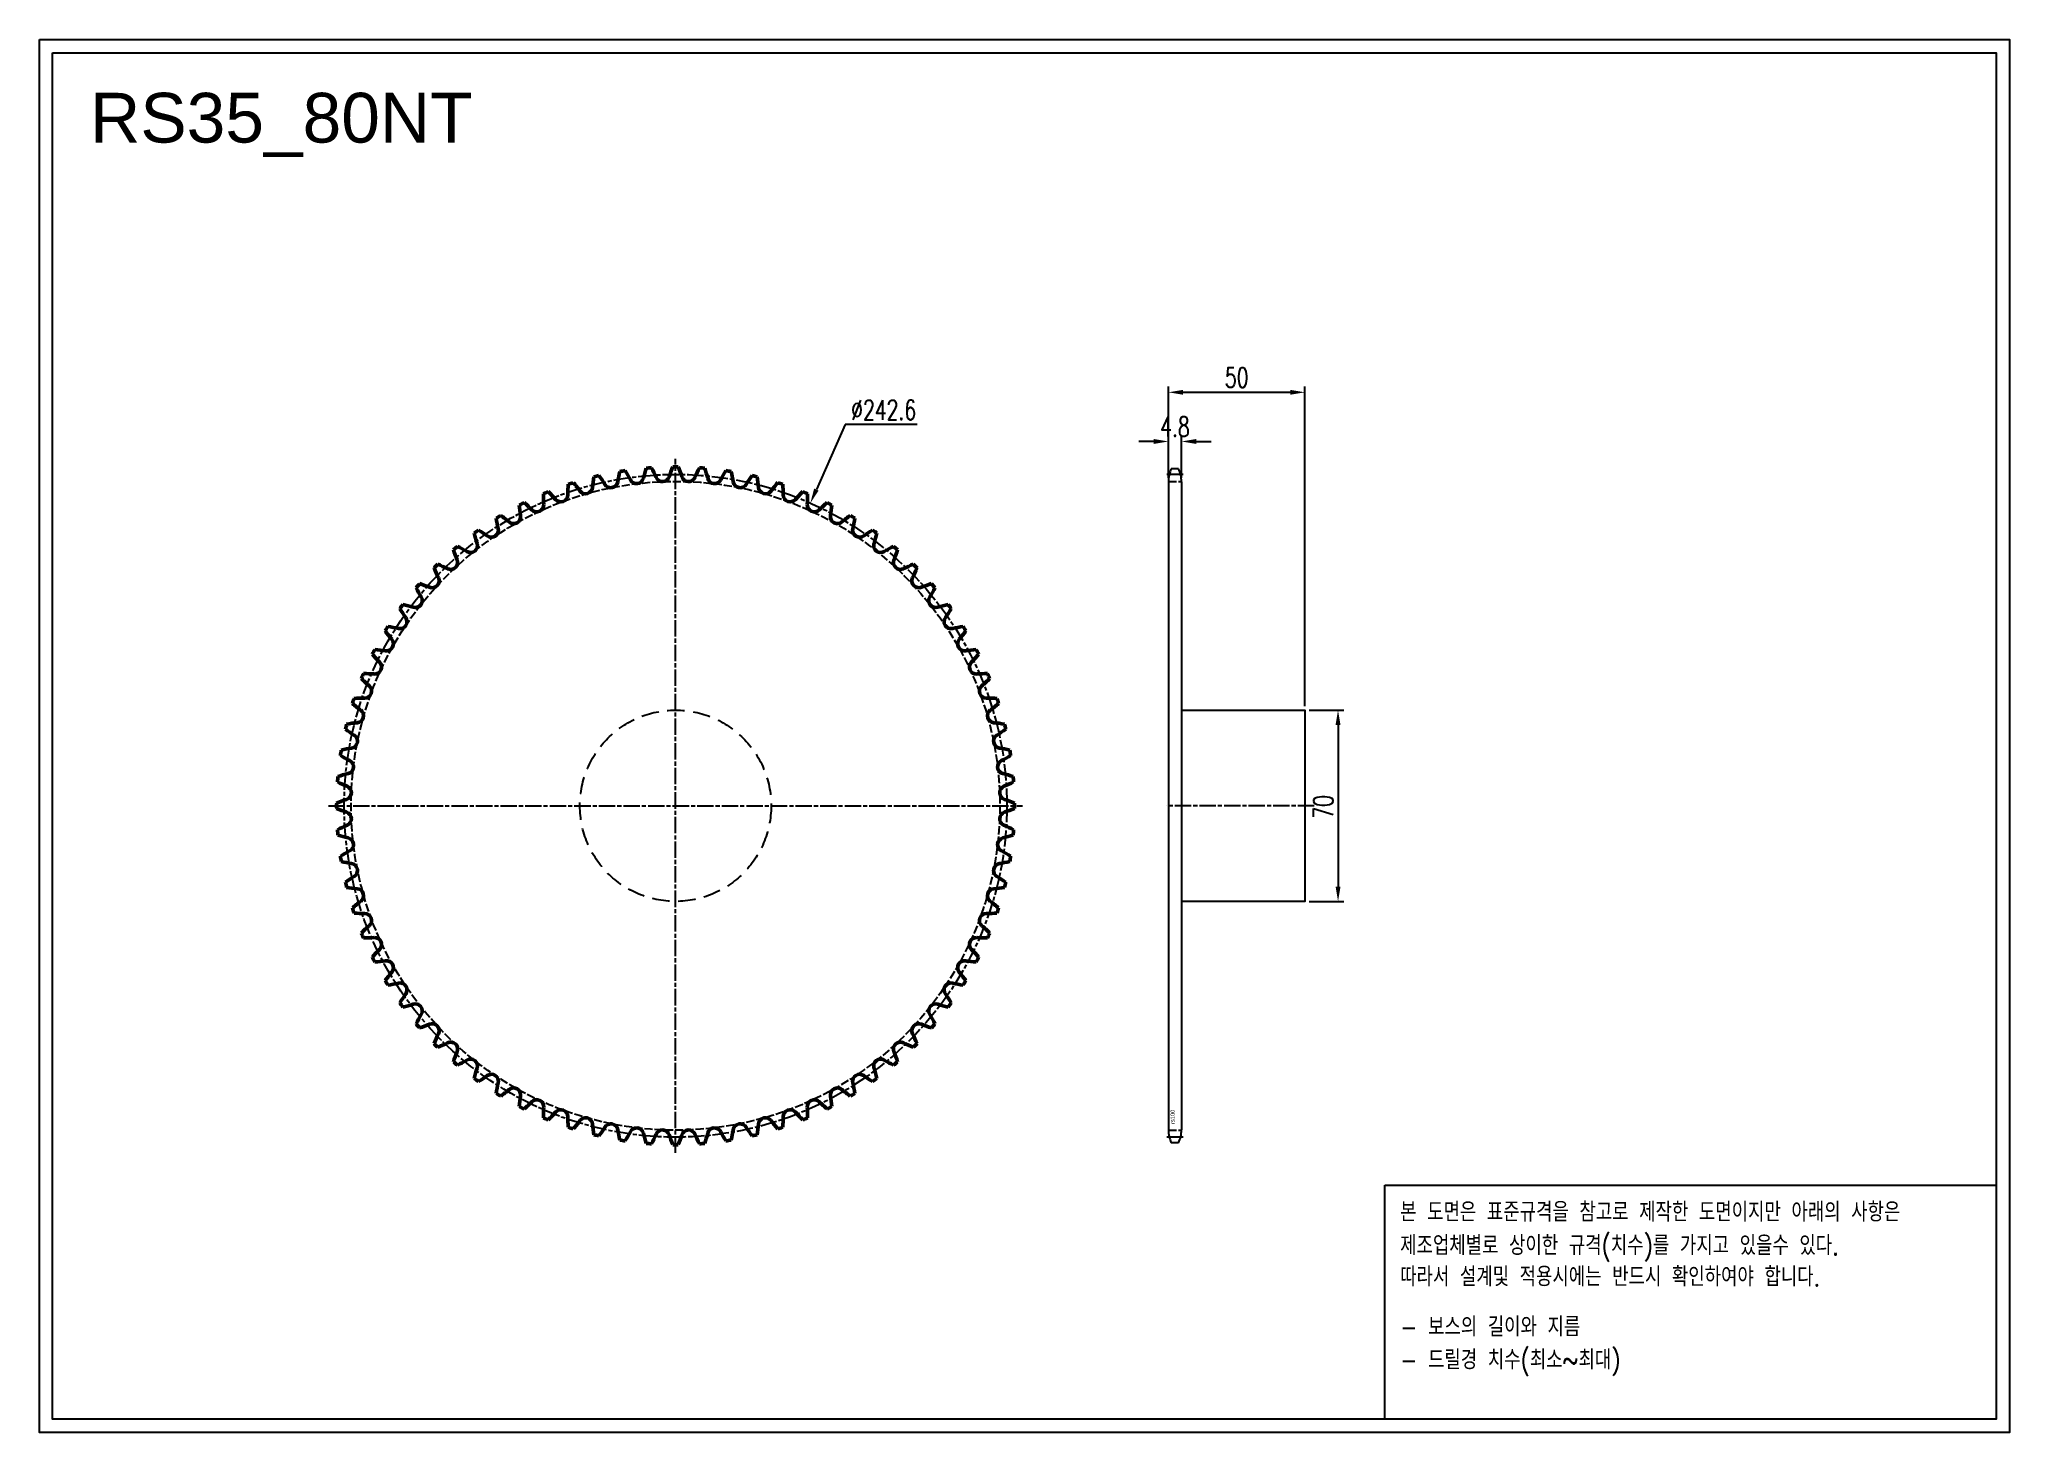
# Model space of a CAD drawing. Header units: millimetres. Extents: x -45221 to -44500, y 3815 to 4325.
import ezdxf

# ---------------------------------------------------------------- set-up
doc = ezdxf.new("R2010")
doc.units = ezdxf.units.MM
for name, pattern in [('AM_ISO02W050', [7.5, 6, -1.5]), ('AM_ISO02W050x2', [3.75, 3, -0.75]), ('AM_ISO08W050', [18, 12, -1.5, 3, -1.5]), ('AM_ISO08W050x2', [9, 6, -0.75, 1.5, -0.75]), ('HIDDEN', [9.525, 6.35, -3.175])]:
    doc.linetypes.add(name, pattern=pattern)
for name, color, linetype, lineweight in [('AM_0N', 7, 'Continuous', 50), ('AM_3N', 6, 'AM_ISO02W050', 25), ('AM_7', 4, 'AM_ISO08W050', 25), ('AM_7N', 4, 'AM_ISO08W050', 25)]:
    doc.layers.add(name, color=color, linetype=linetype, lineweight=lineweight)
doc.layers.add('HL', color=2, linetype='HIDDEN')
doc.layers.add('S-DIM', color=7, linetype='Continuous')
doc.styles.add('HAN', font='ROMANS.shx', dxfattribs={"width": 0.7, "bigfont": 'whgtxt.shx'})
doc.styles.add('HSG', font='SIMPLEX.shx', dxfattribs={"width": 0.7, "bigfont": 'HSG.shx'})
doc.styles.get("Standard").update_dxf_attribs({"font": 'arial.ttf'})
doc.dimstyles.new('APP16', dxfattribs={"dimscale": 3, "dimtxt": 2.4, "dimasz": 1.8, "dimexe": 0.7, "dimexo": 0.5, "dimgap": 0.6, "dimtad": 1, "dimtoh": 1, "dimdec": 1, "dimrnd": 0.01, "dimzin": 9, "dimdsep": 46, "dimtxsty": 'HSG', "dimcen": 0, "dimclrd": 1, "dimclre": 1, "dimclrt": 256, "dimazin": 2, "dimtp": 1, "dimtm": 1, "dimtfac": 0.5, "dimtdec": 1, "dimtofl": 0, "dimtmove": 0, "dimatfit": 3, "dimfxl": 0, "dimtvp": 1, "dimtolj": 2, "dimlwd": -1, "dimlwe": -1, "dimarcsym": 0})

# ---------------------------------------------------------------- blocks, each defined once
blk = doc.blocks.new('*D1')
at = {"layer": 'Defpoints', "color": 0, "transparency": 16777216}
for p in [(-44758.06, 4079.25), (-44758.06, 4009.25), (-44745.95, 4009.25)]:
    blk.add_point(p, dxfattribs=at)
at = {"layer": 'S-DIM', "color": 1, "transparency": 16777216}
for p, q in [((-44756.56, 4079.25), (-44743.85, 4079.25)), ((-44745.95, 4073.85), (-44745.95, 4014.65)), ((-44756.56, 4009.25), (-44743.85, 4009.25))]:
    blk.add_line(p, q, dxfattribs=at)
for points in [[(-44746.85, 4073.85), (-44745.05, 4073.85), (-44745.95, 4079.25)], [(-44746.85, 4014.65), (-44745.05, 4014.65), (-44745.95, 4009.25)]]:
    blk.add_solid(points, dxfattribs=at)
at = {"layer": 'S-DIM', "transparency": 16777216, "insert": (-44751.35, 4043.87), "char_height": 7.2, "attachment_point": 5, "rotation": 90, "style": 'HSG'}
blk.add_mtext('\\A2;70', dxfattribs=at)
blk = doc.blocks.new('*D2')
at = {"layer": 'Defpoints', "color": 0, "transparency": 16777216}
for p in [(-44803.26, 4177.62), (-44808.06, 4162.84), (-44803.26, 4162.84)]:
    blk.add_point(p, dxfattribs=at)
at = {"layer": 'S-DIM', "color": 1, "transparency": 16777216}
for p, q in [((-44813.46, 4177.62), (-44818.86, 4177.62)), ((-44808.06, 4164.34), (-44808.06, 4179.72)), ((-44803.26, 4164.34), (-44803.26, 4179.72)), ((-44797.86, 4177.62), (-44792.46, 4177.62))]:
    blk.add_line(p, q, dxfattribs=at)
for points in [[(-44813.46, 4178.52), (-44813.46, 4176.72), (-44808.06, 4177.62)], [(-44797.86, 4178.52), (-44797.86, 4176.72), (-44803.26, 4177.62)]]:
    blk.add_solid(points, dxfattribs=at)
at = {"layer": 'S-DIM', "transparency": 16777216, "insert": (-44805.66, 4183.02), "char_height": 7.2, "attachment_point": 5, "style": 'HSG'}
blk.add_mtext('\\A2;4.8', dxfattribs=at)
blk = doc.blocks.new('*D3')
at = {"layer": 'Defpoints', "color": 0, "transparency": 16777216}
for p in [(-44758.06, 4195.62), (-44808.06, 4162.84), (-44758.06, 4079.25)]:
    blk.add_point(p, dxfattribs=at)
at = {"layer": 'S-DIM', "color": 1, "transparency": 16777216}
for p, q in [((-44808.06, 4164.34), (-44808.06, 4197.72)), ((-44802.66, 4195.62), (-44763.46, 4195.62)), ((-44758.06, 4080.75), (-44758.06, 4197.72))]:
    blk.add_line(p, q, dxfattribs=at)
for points in [[(-44802.66, 4196.52), (-44802.66, 4194.72), (-44808.06, 4195.62)], [(-44763.46, 4196.52), (-44763.46, 4194.72), (-44758.06, 4195.62)]]:
    blk.add_solid(points, dxfattribs=at)
at = {"layer": 'S-DIM', "transparency": 16777216, "insert": (-44783.06, 4201.02), "char_height": 7.2, "attachment_point": 5, "style": 'HSG'}
blk.add_mtext('\\A2;50', dxfattribs=at)
blk = doc.blocks.new('*D4')
at = {"layer": 'Defpoints', "color": 0, "transparency": 16777216}
for p in [(-44939.15, 4155.06), (-45037.88, 3933.45)]:
    blk.add_point(p, dxfattribs=at)
at = {"layer": 'S-DIM', "color": 1, "transparency": 16777216}
for p, q in [((-44926.35, 4183.78), (-44936.95, 4159.99)), ((-44900.07, 4183.78), (-44926.35, 4183.78))]:
    blk.add_line(p, q, dxfattribs=at)
blk.add_solid([(-44937.77, 4160.36), (-44936.13, 4159.63), (-44939.15, 4155.06)], dxfattribs=at)
at = {"layer": 'S-DIM', "transparency": 16777216, "insert": (-44912.31, 4189.18), "char_height": 7.2, "attachment_point": 5, "style": 'HSG'}
blk.add_mtext('\\A2;∅242.6', dxfattribs=at)
blk = doc.blocks.new('notice1')
at = {"color": 4}
blk.add_lwpolyline([(-22142.12, 1735.9), (-22053.8, 1735.9), (-22053.8, 1702.07), (-22142.12, 1702.07)], close=True, dxfattribs=at)
at = {"color": 4, "style": 'HAN', "width": 0.8}
for s, p in [('본 도면은 표준규격을 참고로 제작한 도면이지만 아래의 사항은', (-22139.9, 1730.62)), ('제조업체별로 상이한 규격(치수)를 가지고 있을수 있다.', (-22139.9, 1725.78)), ('따라서 설계및 적용시에는 반드시 확인하여야 합니다.', (-22139.9, 1721.28)), ('- 보스의 길이와 지름', (-22139.9, 1714.03)), ('- 드릴경 치수(최소~최대)', (-22139.9, 1709.27))]:
    blk.add_text(s, height=2.7949, dxfattribs=at).set_placement(p)

msp = doc.modelspace()

# ---------------------------------------------------------------- linework, layer by layer
for p, q in [((-44808.06, 4162.84), (-44808.06, 3925.67)), ((-44804.33, 4167.64), (-44806.99, 4167.64)), ((-44803.26, 4162.84), (-44803.26, 3925.67)), ((-44804.33, 3920.87), (-44806.99, 3920.87))]:
    msp.add_line(p, q)
for points in [[(-45221.41, 4324.81), (-44500.08, 4324.81), (-44500.08, 3814.78), (-45221.41, 3814.78)], [(-45216.56, 4319.95), (-44504.94, 4319.95), (-44504.94, 3819.64), (-45216.56, 3819.64)]]:
    msp.add_lwpolyline(points, close=True)
msp.add_lwpolyline([(-44803.26, 4079.25), (-44758.06, 4079.25), (-44758.06, 4009.25), (-44803.26, 4009.25)])
for centre, start, end in [((-44796.76, 4162.84), 154.86334, 180), ((-44814.56, 4162.84), 0, 25.13666), ((-44796.76, 3925.67), 180, 205.13666), ((-44814.56, 3925.67), 334.86334, 0)]:
    msp.add_arc(centre, 11.3, start, end)
at = {"layer": 'AM_0N'}
for centre, radius, start, end in [((-44988.51, 4044.25), 124.07, 107.55368, 108.44632), ((-45063.79, 4129.91), 49.99, 36.3125, 40.76213), ((-44969.08, 4156.62), 49.99, 170.73787, 175.1875), ((-44988.51, 4044.25), 124.07, 103.05368, 103.94632), ((-45056.84, 4135.55), 49.99, 31.8125, 36.26213), ((-45012.18, 4163.25), 2.57, 211.8125, 350.6875), ((-44960.32, 4154.75), 49.99, 166.23787, 170.6875), ((-44988.51, 4044.25), 124.07, 98.55368, 99.44632), ((-45049.47, 4140.63), 49.99, 27.3125, 31.76213), ((-45002.77, 4164.74), 2.57, 207.3125, 346.1875), ((-44951.74, 4152.2), 49.99, 161.73787, 166.1875), ((-44988.51, 4044.25), 124.07, 94.05368, 94.94632), ((-45041.72, 4145.12), 49.99, 22.8125, 27.26213), ((-44993.28, 4165.49), 2.57, 202.8125, 341.6875), ((-44943.38, 4148.98), 49.99, 157.23787, 161.6875), ((-44988.51, 4044.25), 124.07, 89.55368, 90.44632), ((-45033.64, 4148.98), 49.99, 18.3125, 22.76213), ((-44983.75, 4165.49), 2.57, 198.3125, 337.1875), ((-44935.31, 4145.12), 49.99, 152.73787, 157.1875), ((-44988.51, 4044.25), 124.07, 85.05368, 85.94632), ((-45025.28, 4152.2), 49.99, 13.8125, 18.26213), ((-44974.25, 4164.74), 2.57, 193.8125, 332.6875), ((-44927.56, 4140.63), 49.99, 148.23787, 152.6875), ((-44988.51, 4044.25), 124.07, 80.55368, 81.44632), ((-45016.7, 4154.75), 49.99, 9.3125, 13.76213), ((-44964.84, 4163.25), 2.57, 189.3125, 328.1875), ((-44920.18, 4135.55), 49.99, 143.73787, 148.1875), ((-44988.51, 4044.25), 124.07, 76.05368, 76.94632), ((-45007.95, 4156.62), 49.99, 4.8125, 9.26213), ((-44913.23, 4129.91), 49.99, 139.23787, 143.6875), ((-44988.51, 4044.25), 124.07, 71.55368, 72.44632), ((-44988.51, 4044.25), 124.07, 116.55368, 117.44632), ((-45076.27, 4117.08), 49.99, 45.3125, 49.76213), ((-44988.51, 4044.25), 124.07, 112.05368, 112.94632), ((-44986.9, 4158.28), 49.99, 179.73787, 184.1875), ((-45070.28, 4123.74), 49.99, 40.8125, 45.26213), ((-45030.51, 4158.09), 2.57, 220.8125, 359.6875), ((-44977.96, 4157.8), 49.99, 175.23787, 179.6875), ((-45021.45, 4161.03), 2.57, 216.3125, 355.1875), ((-44955.58, 4161.03), 2.57, 184.8125, 323.6875), ((-44999.07, 4157.8), 49.99, 0.3125, 4.76213), ((-44946.52, 4158.09), 2.57, 180.3125, 319.1875), ((-44906.74, 4123.74), 49.99, 134.73787, 139.1875), ((-44988.51, 4044.25), 124.07, 67.05368, 67.94632), ((-44990.13, 4158.28), 49.99, 355.8125, 0.26213), ((-44900.76, 4117.08), 49.99, 130.23787, 134.6875), ((-44988.51, 4044.25), 124.07, 62.55368, 63.44632), ((-44988.51, 4044.25), 124.07, 121.05368, 121.94632), ((-45004.75, 4157.13), 49.99, 188.73787, 193.1875), ((-45081.71, 4109.97), 49.99, 49.8125, 54.26213), ((-45047.8, 4150.11), 2.57, 229.8125, 8.6875), ((-44995.85, 4158.05), 49.99, 184.23787, 188.6875), ((-45039.31, 4154.44), 2.57, 225.3125, 4.1875), ((-44937.72, 4154.44), 2.57, 175.8125, 314.6875), ((-44929.23, 4150.11), 2.57, 171.3125, 310.1875), ((-44981.18, 4158.05), 49.99, 351.3125, 355.76213), ((-44895.32, 4109.97), 49.99, 125.73787, 130.1875), ((-44988.51, 4044.25), 124.07, 58.05368, 58.94632), ((-44972.27, 4157.13), 49.99, 346.8125, 351.26213), ((-44988.51, 4044.25), 124.07, 125.55368, 126.44632), ((-45013.56, 4155.5), 49.99, 193.23787, 197.6875), ((-45086.58, 4102.45), 49.99, 54.3125, 58.76213), ((-45055.92, 4145.14), 2.57, 234.3125, 13.1875), ((-44921.1, 4145.14), 2.57, 166.8125, 305.6875), ((-44890.45, 4102.45), 49.99, 121.23787, 125.6875), ((-44988.51, 4044.25), 124.07, 53.55368, 54.44632), ((-44963.46, 4155.5), 49.99, 342.3125, 346.76213), ((-45070.87, 4133.35), 2.57, 243.3125, 22.1875), ((-44988.51, 4044.25), 124.07, 130.05368, 130.94632), ((-45022.21, 4153.2), 49.99, 197.73787, 202.1875), ((-45090.84, 4094.58), 49.99, 58.8125, 63.26213), ((-45063.63, 4139.54), 2.57, 238.8125, 17.6875), ((-44913.4, 4139.54), 2.57, 162.3125, 301.1875), ((-44886.18, 4094.58), 49.99, 116.73787, 121.1875), ((-44906.15, 4133.35), 2.57, 157.8125, 296.6875), ((-44988.51, 4044.25), 124.07, 49.05368, 49.94632), ((-44954.81, 4153.2), 49.99, 337.8125, 342.26213), ((-45077.61, 4126.61), 2.57, 247.8125, 26.6875), ((-44988.51, 4044.25), 124.07, 134.55368, 135.44632), ((-45030.66, 4150.22), 49.99, 202.23787, 206.6875), ((-45094.48, 4086.4), 49.99, 63.3125, 67.76213), ((-44882.55, 4086.4), 49.99, 112.23787, 116.6875), ((-44899.42, 4126.61), 2.57, 153.3125, 292.1875), ((-44946.37, 4150.22), 49.99, 333.3125, 337.76213), ((-44988.51, 4044.25), 124.07, 44.55368, 45.44632), ((-45083.8, 4119.37), 2.57, 252.3125, 31.1875), ((-44988.51, 4044.25), 124.07, 139.05368, 139.94632), ((-45038.84, 4146.58), 49.99, 206.73787, 211.1875), ((-45097.46, 4077.95), 49.99, 67.8125, 72.26213), ((-44879.57, 4077.95), 49.99, 107.73787, 112.1875), ((-44893.23, 4119.37), 2.57, 148.8125, 287.6875), ((-44938.19, 4146.58), 49.99, 328.8125, 333.26213), ((-44988.51, 4044.25), 124.07, 40.05368, 40.94632), ((-45089.4, 4111.66), 2.57, 256.8125, 35.6875), ((-44988.51, 4044.25), 124.07, 143.55368, 144.44632), ((-45046.71, 4142.32), 49.99, 211.23787, 215.6875), ((-45099.76, 4069.3), 49.99, 72.3125, 76.76213), ((-44877.26, 4069.3), 49.99, 103.23787, 107.6875), ((-44887.63, 4111.66), 2.57, 144.3125, 283.1875), ((-44930.31, 4142.32), 49.99, 324.3125, 328.76213), ((-44988.51, 4044.25), 124.07, 35.55368, 36.44632), ((-44988.51, 4044.25), 124.07, 148.05368, 148.94632), ((-45054.23, 4137.45), 49.99, 215.73787, 220.1875), ((-45094.37, 4103.54), 2.57, 261.3125, 40.1875), ((-45101.39, 4060.49), 49.99, 76.8125, 81.26213), ((-44875.64, 4060.49), 49.99, 98.73787, 103.1875), ((-44882.65, 4103.54), 2.57, 139.8125, 278.6875), ((-44922.8, 4137.45), 49.99, 319.8125, 324.26213), ((-44988.51, 4044.25), 124.07, 31.05368, 31.94632), ((-44988.51, 4044.25), 124.07, 152.55368, 153.44632), ((-45061.34, 4132.01), 49.99, 220.23787, 224.6875), ((-45102.31, 4051.59), 49.99, 81.3125, 85.76213), ((-44874.71, 4051.59), 49.99, 94.23787, 98.6875), ((-44915.69, 4132.01), 49.99, 315.3125, 319.76213), ((-44988.51, 4044.25), 124.07, 26.55368, 27.44632), ((-44988.51, 4044.25), 124.07, 157.05368, 157.94632), ((-45068, 4126.02), 49.99, 224.73787, 229.1875), ((-45102.54, 4042.64), 49.99, 85.8125, 90.26213), ((-45098.7, 4095.05), 2.57, 265.8125, 44.6875), ((-44878.33, 4095.05), 2.57, 135.3125, 274.1875), ((-44874.49, 4042.64), 49.99, 89.73787, 94.1875), ((-44909.03, 4126.02), 49.99, 310.8125, 315.26213), ((-44988.51, 4044.25), 124.07, 22.05368, 22.94632), ((-44988.51, 4044.25), 124.07, 161.55368, 162.44632), ((-45102.06, 4033.7), 49.99, 90.3125, 94.76213), ((-45102.35, 4086.25), 2.57, 270.3125, 49.1875), ((-44874.68, 4086.25), 2.57, 130.8125, 269.6875), ((-44874.97, 4033.7), 49.99, 85.23787, 89.6875), ((-44988.51, 4044.25), 124.07, 17.55368, 18.44632), ((-45074.17, 4119.53), 49.99, 229.23787, 233.6875), ((-45105.29, 4077.19), 2.57, 274.8125, 53.6875), ((-44871.74, 4077.19), 2.57, 126.3125, 265.1875), ((-44902.86, 4119.53), 49.99, 306.3125, 310.76213), ((-44988.51, 4044.25), 124.07, 166.05368, 166.94632), ((-45079.81, 4112.58), 49.99, 233.73787, 238.1875), ((-45100.88, 4024.82), 49.99, 94.8125, 99.26213), ((-45107.51, 4067.92), 2.57, 279.3125, 58.1875), ((-44869.51, 4067.92), 2.57, 121.8125, 260.6875), ((-44876.14, 4024.82), 49.99, 80.73787, 85.1875), ((-44897.21, 4112.58), 49.99, 301.8125, 306.26213), ((-44988.51, 4044.25), 124.07, 13.05368, 13.94632), ((-44988.51, 4044.25), 124.07, 170.55368, 171.44632), ((-45084.89, 4105.21), 49.99, 238.23787, 242.6875), ((-45099.01, 4016.06), 49.99, 99.3125, 103.76213), ((-44878.02, 4016.06), 49.99, 76.23787, 80.6875), ((-44892.13, 4105.21), 49.99, 297.3125, 301.76213), ((-44988.51, 4044.25), 124.07, 8.55368, 9.44632), ((-44988.51, 4044.25), 124.07, 175.05368, 175.94632), ((-45096.46, 4007.48), 49.99, 103.8125, 108.26213), ((-45109, 4058.51), 2.57, 283.8125, 62.6875), ((-44868.02, 4058.51), 2.57, 117.3125, 256.1875), ((-44880.57, 4007.48), 49.99, 71.73787, 76.1875), ((-44988.51, 4044.25), 124.07, 4.05368, 4.94632), ((-45089.38, 4097.46), 49.99, 242.73787, 247.1875), ((-45109.75, 4049.02), 2.57, 288.3125, 67.1875), ((-44867.27, 4049.02), 2.57, 112.8125, 251.6875), ((-44887.65, 4097.46), 49.99, 292.8125, 297.26213), ((-45093.24, 3999.13), 49.99, 108.3125, 112.76213), ((-44988.51, 4044.25), 124.07, 179.55368, 180.44632), ((-45093.24, 4089.38), 49.99, 247.23787, 251.6875), ((-45109.75, 4039.49), 2.57, 292.8125, 71.6875), ((-44867.27, 4039.49), 2.57, 108.3125, 247.1875), ((-44883.79, 3999.13), 49.99, 67.23787, 71.6875), ((-44883.79, 4089.38), 49.99, 288.3125, 292.76213), ((-44988.51, 4044.25), 124.07, 359.55368, 0.44632), ((-45089.38, 3991.05), 49.99, 112.8125, 117.26213), ((-44988.51, 4044.25), 124.07, 184.05368, 184.94632), ((-45096.46, 4081.02), 49.99, 251.73787, 256.1875), ((-45109, 4029.99), 2.57, 297.3125, 76.1875), ((-44868.02, 4029.99), 2.57, 103.8125, 242.6875), ((-44880.57, 4081.02), 49.99, 283.8125, 288.26213), ((-44887.65, 3991.05), 49.99, 62.73787, 67.1875), ((-44988.51, 4044.25), 124.07, 355.05368, 355.94632), ((-45084.89, 3983.3), 49.99, 117.3125, 121.76213), ((-44988.51, 4044.25), 124.07, 188.55368, 189.44632), ((-44892.13, 3983.3), 49.99, 58.23787, 62.6875), ((-44988.51, 4044.25), 124.07, 350.55368, 351.44632), ((-45099.01, 4072.44), 49.99, 256.23787, 260.6875), ((-45079.81, 3975.92), 49.99, 121.8125, 126.26213), ((-45107.51, 4020.58), 2.57, 301.8125, 80.6875), ((-44869.51, 4020.58), 2.57, 99.3125, 238.1875), ((-44897.21, 3975.92), 49.99, 53.73787, 58.1875), ((-44878.02, 4072.44), 49.99, 279.3125, 283.76213), ((-44988.51, 4044.25), 124.07, 193.05368, 193.94632), ((-45100.88, 4063.69), 49.99, 260.73787, 265.1875), ((-45105.29, 4011.32), 2.57, 306.3125, 85.1875), ((-44871.74, 4011.32), 2.57, 94.8125, 233.6875), ((-44876.14, 4063.69), 49.99, 274.8125, 279.26213), ((-44988.51, 4044.25), 124.07, 346.05368, 346.94632), ((-45074.17, 3968.97), 49.99, 126.3125, 130.76213), ((-44988.51, 4044.25), 124.07, 197.55368, 198.44632), ((-45102.06, 4054.81), 49.99, 265.23787, 269.6875), ((-45102.35, 4002.26), 2.57, 310.8125, 89.6875), ((-44874.68, 4002.26), 2.57, 90.3125, 229.1875), ((-44874.97, 4054.81), 49.99, 270.3125, 274.76213), ((-44902.86, 3968.97), 49.99, 49.23787, 53.6875), ((-44988.51, 4044.25), 124.07, 341.55368, 342.44632), ((-45068, 3962.48), 49.99, 130.8125, 135.26213), ((-44988.51, 4044.25), 124.07, 202.05368, 202.94632), ((-44909.03, 3962.48), 49.99, 44.73787, 49.1875), ((-44988.51, 4044.25), 124.07, 337.05368, 337.94632), ((-45102.54, 4045.87), 49.99, 269.73787, 274.1875), ((-45061.34, 3956.5), 49.99, 135.3125, 139.76213), ((-45098.7, 3993.46), 2.57, 315.3125, 94.1875), ((-44878.33, 3993.46), 2.57, 85.8125, 224.6875), ((-44915.69, 3956.5), 49.99, 40.23787, 44.6875), ((-44874.49, 4045.87), 49.99, 265.8125, 270.26213), ((-44988.51, 4044.25), 124.07, 206.55368, 207.44632), ((-45102.31, 4036.92), 49.99, 274.23787, 278.6875), ((-45054.23, 3951.06), 49.99, 139.8125, 144.26213), ((-45094.37, 3984.97), 2.57, 319.8125, 98.6875), ((-44882.65, 3984.97), 2.57, 81.3125, 220.1875), ((-44922.8, 3951.06), 49.99, 35.73787, 40.1875), ((-44874.71, 4036.92), 49.99, 261.3125, 265.76213), ((-44988.51, 4044.25), 124.07, 332.55368, 333.44632), ((-44988.51, 4044.25), 124.07, 211.05368, 211.94632), ((-45101.39, 4028.01), 49.99, 278.73787, 283.1875), ((-45089.4, 3976.84), 2.57, 324.3125, 103.1875), ((-45046.71, 3946.19), 49.99, 144.3125, 148.76213), ((-44887.63, 3976.84), 2.57, 76.8125, 215.6875), ((-44930.31, 3946.19), 49.99, 31.23787, 35.6875), ((-44875.64, 4028.01), 49.99, 256.8125, 261.26213), ((-44988.51, 4044.25), 124.07, 328.05368, 328.94632), ((-44988.51, 4044.25), 124.07, 215.55368, 216.44632), ((-45099.76, 4019.2), 49.99, 283.23787, 287.6875), ((-45083.8, 3969.14), 2.57, 328.8125, 107.6875), ((-45038.84, 3941.92), 49.99, 148.8125, 153.26213), ((-44893.23, 3969.14), 2.57, 72.3125, 211.1875), ((-44938.19, 3941.92), 49.99, 26.73787, 31.1875), ((-44877.26, 4019.2), 49.99, 252.3125, 256.76213), ((-44988.51, 4044.25), 124.07, 323.55368, 324.44632), ((-44988.51, 4044.25), 124.07, 220.05368, 220.94632), ((-45097.46, 4010.55), 49.99, 287.73787, 292.1875), ((-45077.61, 3961.89), 2.57, 333.3125, 112.1875), ((-45030.66, 3938.29), 49.99, 153.3125, 157.76213), ((-44899.42, 3961.89), 2.57, 67.8125, 206.6875), ((-44946.37, 3938.29), 49.99, 22.23787, 26.6875), ((-44879.57, 4010.55), 49.99, 247.8125, 252.26213), ((-44988.51, 4044.25), 124.07, 319.05368, 319.94632), ((-44988.51, 4044.25), 124.07, 224.55368, 225.44632), ((-45094.48, 4002.11), 49.99, 292.23787, 296.6875), ((-45070.87, 3955.16), 2.57, 337.8125, 116.6875), ((-45022.21, 3935.31), 49.99, 157.8125, 162.26213), ((-44906.15, 3955.16), 2.57, 63.3125, 202.1875), ((-44954.81, 3935.31), 49.99, 17.73787, 22.1875), ((-44882.55, 4002.11), 49.99, 243.3125, 247.76213), ((-44988.51, 4044.25), 124.07, 314.55368, 315.44632), ((-44988.51, 4044.25), 124.07, 229.05368, 229.94632), ((-45090.84, 3993.93), 49.99, 296.73787, 301.1875), ((-45063.63, 3948.97), 2.57, 342.3125, 121.1875), ((-45013.56, 3933), 49.99, 162.3125, 166.76213), ((-45055.92, 3943.37), 2.57, 346.8125, 125.6875), ((-44921.1, 3943.37), 2.57, 54.3125, 193.1875), ((-44913.4, 3948.97), 2.57, 58.8125, 197.6875), ((-44963.46, 3933), 49.99, 13.23787, 17.6875), ((-44886.18, 3993.93), 49.99, 238.8125, 243.26213), ((-44988.51, 4044.25), 124.07, 310.05368, 310.94632), ((-44988.51, 4044.25), 124.07, 233.55368, 234.44632), ((-45086.58, 3986.05), 49.99, 301.23787, 305.6875), ((-45004.75, 3931.38), 49.99, 166.8125, 171.26213), ((-44988.51, 4044.25), 124.07, 238.05368, 238.94632), ((-45081.71, 3978.54), 49.99, 305.73787, 310.1875), ((-45047.8, 3938.39), 2.57, 351.3125, 130.1875), ((-44929.23, 3938.39), 2.57, 49.8125, 188.6875), ((-44895.32, 3978.54), 49.99, 229.8125, 234.26213), ((-44988.51, 4044.25), 124.07, 301.05368, 301.94632), ((-44972.27, 3931.38), 49.99, 8.73787, 13.1875), ((-44890.45, 3986.05), 49.99, 234.3125, 238.76213), ((-44988.51, 4044.25), 124.07, 305.55368, 306.44632), ((-44995.85, 3930.45), 49.99, 171.3125, 175.76213), ((-44988.51, 4044.25), 124.07, 242.55368, 243.44632), ((-45076.27, 3971.43), 49.99, 310.23787, 314.6875), ((-45039.31, 3934.07), 2.57, 355.8125, 134.6875), ((-44986.9, 3930.23), 49.99, 175.8125, 180.26213), ((-45070.28, 3964.77), 49.99, 314.73787, 319.1875), ((-45030.51, 3930.42), 2.57, 0.3125, 139.1875), ((-44946.52, 3930.42), 2.57, 40.8125, 179.6875), ((-44906.74, 3964.77), 49.99, 220.8125, 225.26213), ((-44937.72, 3934.07), 2.57, 45.3125, 184.1875), ((-44990.13, 3930.23), 49.99, 359.73787, 4.1875), ((-44900.76, 3971.43), 49.99, 225.3125, 229.76213), ((-44988.51, 4044.25), 124.07, 296.55368, 297.44632), ((-44981.18, 3930.45), 49.99, 4.23787, 8.6875), ((-44988.51, 4044.25), 124.07, 247.05368, 247.94632), ((-44977.96, 3930.71), 49.99, 180.3125, 184.76213), ((-44988.51, 4044.25), 124.07, 251.55368, 252.44632), ((-45063.79, 3958.6), 49.99, 319.23787, 323.6875), ((-45021.45, 3927.48), 2.57, 4.8125, 143.6875), ((-44969.08, 3931.88), 49.99, 184.8125, 189.26213), ((-45056.84, 3952.95), 49.99, 323.73787, 328.1875), ((-45012.18, 3925.25), 2.57, 9.3125, 148.1875), ((-44960.32, 3933.76), 49.99, 189.3125, 193.76213), ((-45049.47, 3947.87), 49.99, 328.23787, 332.6875), ((-45002.77, 3923.76), 2.57, 13.8125, 152.6875), ((-44951.74, 3936.31), 49.99, 193.8125, 198.26213), ((-44993.28, 3923.01), 2.57, 18.3125, 157.1875), ((-44983.75, 3923.01), 2.57, 22.8125, 161.6875), ((-45025.28, 3936.31), 49.99, 341.73787, 346.1875), ((-44974.25, 3923.76), 2.57, 27.3125, 166.1875), ((-44927.56, 3947.87), 49.99, 207.3125, 211.76213), ((-45016.7, 3933.76), 49.99, 346.23787, 350.6875), ((-44964.84, 3925.25), 2.57, 31.8125, 170.6875), ((-44920.18, 3952.95), 49.99, 211.8125, 216.26213), ((-45007.95, 3931.88), 49.99, 350.73787, 355.1875), ((-44955.58, 3927.48), 2.57, 36.3125, 175.1875), ((-44913.23, 3958.6), 49.99, 216.3125, 220.76213), ((-44988.51, 4044.25), 124.07, 287.55368, 288.44632), ((-44999.07, 3930.71), 49.99, 355.23787, 359.6875), ((-44988.51, 4044.25), 124.07, 292.05368, 292.94632), ((-44988.51, 4044.25), 124.07, 256.05368, 256.94632), ((-44988.51, 4044.25), 124.07, 260.55368, 261.44632), ((-44988.51, 4044.25), 124.07, 265.05368, 265.94632), ((-45041.72, 3943.39), 49.99, 332.73787, 337.1875), ((-44943.38, 3939.53), 49.99, 198.3125, 202.76213), ((-44988.51, 4044.25), 124.07, 269.55368, 270.44632), ((-45033.64, 3939.53), 49.99, 337.23787, 341.6875), ((-44935.31, 3943.39), 49.99, 202.8125, 207.26213), ((-44988.51, 4044.25), 124.07, 274.05368, 274.94632), ((-44988.51, 4044.25), 124.07, 278.55368, 279.44632), ((-44988.51, 4044.25), 124.07, 283.05368, 283.94632)]:
    msp.add_arc(centre, radius, start, end, dxfattribs=at)
at = {"layer": 'AM_3N', "linetype": 'AM_ISO02W050x2'}
for p, q in [((-44808.06, 4162.99), (-44803.27, 4162.99)), ((-44808.06, 3925.51), (-44803.27, 3925.51))]:
    msp.add_line(p, q, dxfattribs=at)
msp.add_circle((-44988.51, 4044.25), 118.77, dxfattribs=at)
at = {"layer": 'AM_7', "linetype": 'AM_ISO08W050x2'}
for p, q in [((-44802.61, 4165.56), (-44808.72, 4165.56)), ((-44754.7, 4044.25), (-44808.72, 4044.25)), ((-44802.61, 3922.95), (-44808.72, 3922.95))]:
    msp.add_line(p, q, dxfattribs=at)
msp.add_circle((-44988.51, 4044.25), 121.31, dxfattribs=at)
at = {"layer": 'AM_7N', "linetype": 'AM_ISO08W050x2'}
for p, q in [((-44988.51, 3917.18), (-44988.51, 4171.32)), ((-45115.58, 4044.25), (-44861.44, 4044.25))]:
    msp.add_line(p, q, dxfattribs=at)
at = {"layer": 'HL'}
msp.add_circle((-44988.51, 4044.25), 35, dxfattribs=at)

# ---------------------------------------------------------------- block references
at = {"xscale": 2.535, "yscale": 2.535, "zscale": 2.535}
msp.add_blockref('notice1', (11401.44, -495.1), dxfattribs=at)

# ---------------------------------------------------------------- texts
msp.add_text('RS35_80NT', height=18.215).set_placement((-45202.84, 4287.04))
at = {"insert": (-44807.28, 3927.73), "char_height": 1.512, "width": 6.5009, "attachment_point": 1, "rotation": 90}
msp.add_mtext('rs100', dxfattribs=at)

# ---------------------------------------------------------------- dimensions: what is measured, and where the dimension line sits
at = {"layer": 'S-DIM'}
dim = msp.add_linear_dim(base=(-44758.06, 4195.62), p1=(-44808.06, 4162.84), p2=(-44758.06, 4079.25), dimstyle='APP16', dxfattribs=at)
dim.commit()
dim.dimension.update_dxf_attribs({"geometry": '*D3', "text_midpoint": (-44783.06, 4201.02)})
dim = msp.add_diameter_dim_2p(p1=(-45037.88, 3933.45), p2=(-44939.15, 4155.06), dimstyle='APP16', dxfattribs=at)
dim.commit()
dim.dimension.update_dxf_attribs({"geometry": '*D4', "text_midpoint": (-44912.31, 4183.78), "dimtype": 131})
dim = msp.add_linear_dim(base=(-44803.26, 4177.62), p1=(-44808.06, 4162.84), p2=(-44803.26, 4162.84), dimstyle='APP16', dxfattribs=at)
dim.commit()
dim.dimension.update_dxf_attribs({"geometry": '*D2', "text_midpoint": (-44805.66, 4177.62), "dimtype": 128})
dim = msp.add_linear_dim(base=(-44745.95, 4009.25), p1=(-44758.06, 4079.25), p2=(-44758.06, 4009.25), angle=90, dimstyle='APP16', dxfattribs=at)
dim.commit()
dim.dimension.update_dxf_attribs({"geometry": '*D1', "text_midpoint": (-44745.95, 4043.87), "dimtype": 128})

doc.saveas('drawing.dxf')
